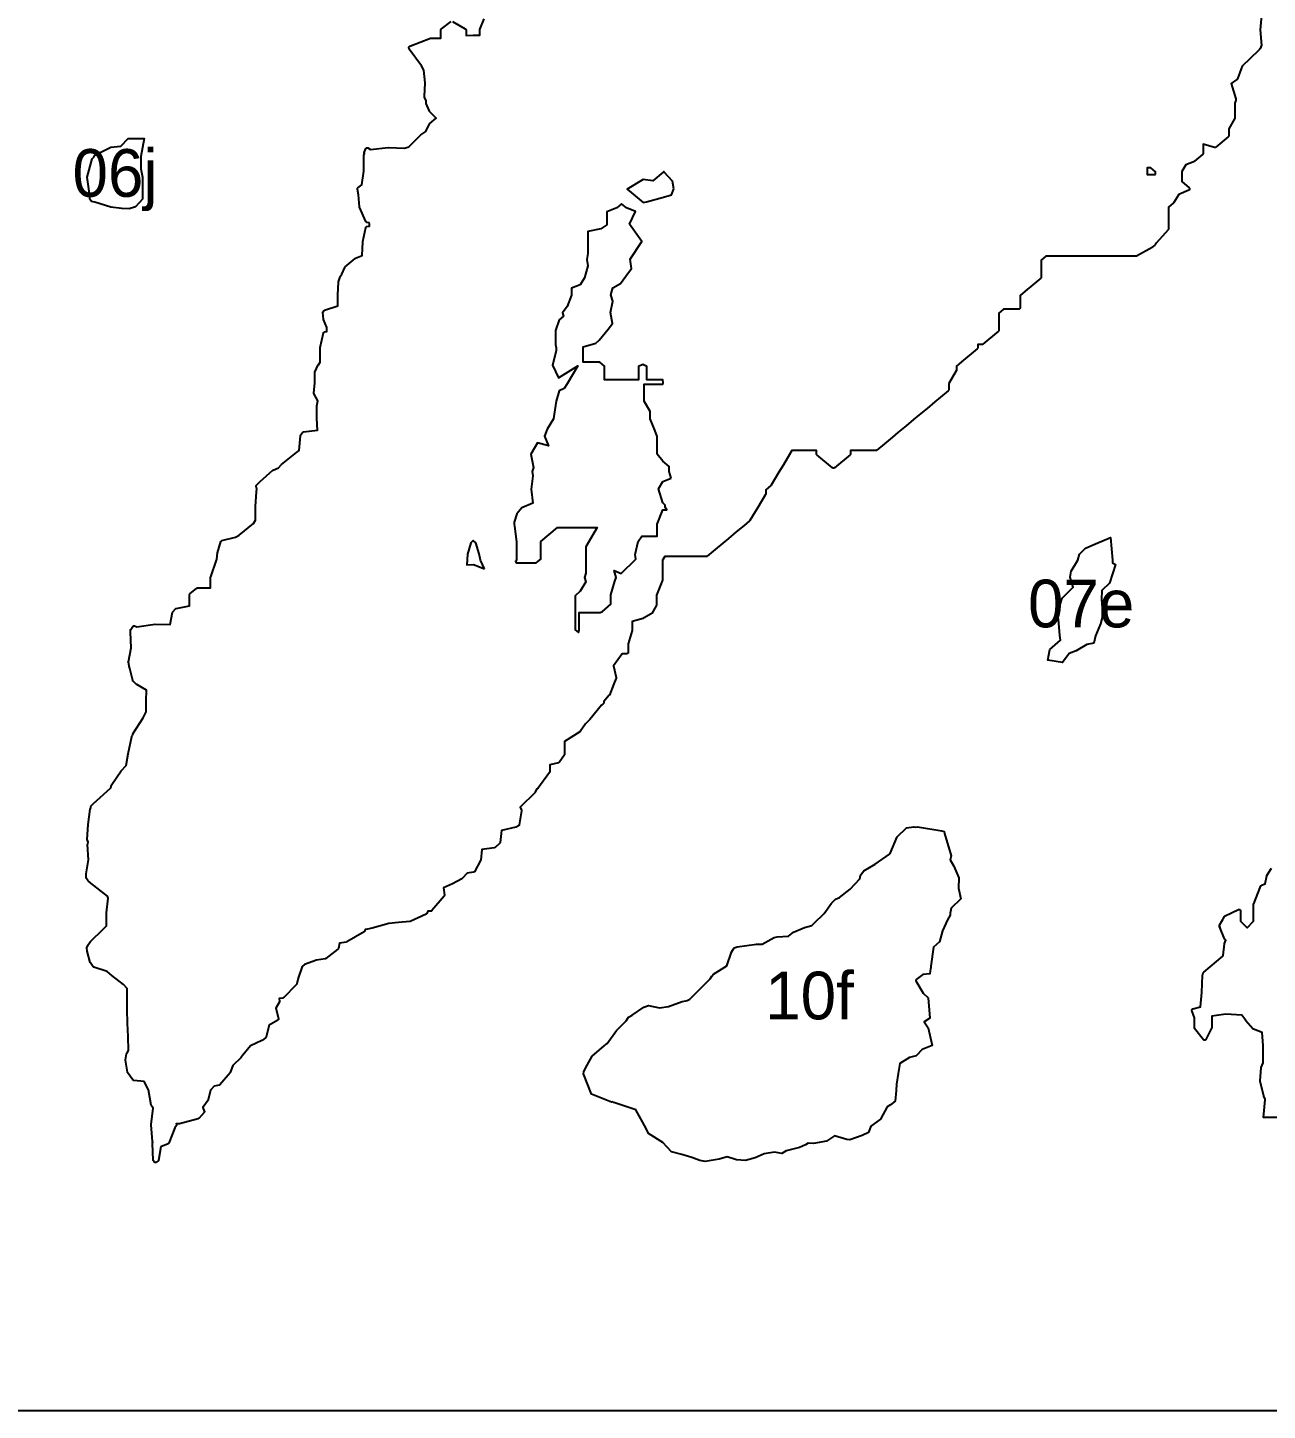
# Model space of a CAD drawing. Header units: millimetres. Extents: x 0 to 500, y 0 to 700.
# Drawn here: x 373.9 to 439, y 0 to 72.5 of the extents above; entities that cross this region are included whole.
import ezdxf
from ezdxf.enums import TextEntityAlignment as Align

# ---------------------------------------------------------------- set-up
doc = ezdxf.new("R2010")
doc.units = ezdxf.units.MM
for name, color, linetype in [('CORTE', 1, 'Continuous'), ('GRABADO', 5, 'Continuous'), ('HOJA', 8, 'Continuous')]:
    doc.layers.add(name, color=color, linetype=linetype)

msp = doc.modelspace()

# ---------------------------------------------------------------- linework, layer by layer
at = {"layer": 'CORTE'}
for points in [[(438.644, 73.188), (438.573, 72.414), (438.647, 71.606), (438.647, 71.598), (438.646, 71.59), (438.644, 71.582), (438.642, 71.576), (438.594, 71.457), (438.592, 71.453), (438.589, 71.447), (438.583, 71.439), (438.541, 71.396), (438.493, 71.334), (438.49, 71.331), (438.486, 71.327), (437.631, 70.52), (437.582, 70.379), (437.392, 69.841), (437.388, 69.832), (437.384, 69.826), (437.379, 69.82), (437.373, 69.814), (437.368, 69.81), (437.365, 69.807), (437.06, 69.604), (437.298, 68.808), (437.299, 68.803), (437.299, 68.798), (437.3, 68.793), (437.3, 68.707), (437.299, 68.701), (437.299, 68.697), (437.297, 68.689), (437.295, 68.682), (437.251, 68.572), (437.251, 67.781), (437.25, 67.774), (437.249, 67.766), (437.246, 67.757), (437.244, 67.751), (437.241, 67.747), (436.93, 67.225), (436.93, 66.854), (436.929, 66.847), (436.927, 66.837), (436.925, 66.829), (436.922, 66.823), (436.918, 66.815), (436.913, 66.808), (436.907, 66.802), (436.26, 66.263), (436.257, 66.26), (436.247, 66.253), (436.238, 66.25), (436.228, 66.246), (436.215, 66.245), (436.206, 66.245), (436.197, 66.246), (436.192, 66.247), (435.585, 66.415), (435.585, 65.928), (435.585, 65.921), (435.584, 65.915), (435.582, 65.909), (435.58, 65.902), (435.578, 65.898), (435.573, 65.888), (435.564, 65.877), (435.56, 65.873), (435.146, 65.529), (435.142, 65.525), (435.136, 65.522), (435.131, 65.519), (434.683, 65.333), (434.474, 64.983), (434.474, 64.455), (434.857, 64.133), (434.865, 64.125), (434.874, 64.111), (434.879, 64.098), (434.881, 64.087), (434.882, 64.078), (434.881, 64.068), (434.88, 64.061), (434.879, 64.055), (434.876, 64.05), (434.874, 64.044), (434.868, 64.034), (434.86, 64.024), (434.854, 64.019), (434.85, 64.016), (434.842, 64.011), (434.313, 63.789), (434.051, 63.355), (434.049, 63.351), (434.042, 63.342), (434.036, 63.337), (433.77, 63.116), (433.77, 61.976), (433.769, 61.968), (433.767, 61.958), (433.763, 61.949), (433.76, 61.944), (433.757, 61.939), (433.754, 61.934), (433.142, 61.253), (433.077, 61.144), (433.073, 61.139), (433.067, 61.132), (433.062, 61.128), (432.924, 61.012), (432.92, 61.009), (432.914, 61.005), (432.093, 60.55), (432.088, 60.547), (432.08, 60.544), (432.066, 60.541), (431.764, 60.541), (431.472, 60.541), (430.653, 60.541), (429.833, 60.541), (427.345, 60.541), (427.219, 60.437), (427.1, 60.337), (427.1, 59.443), (427.1, 59.438), (427.099, 59.432), (427.097, 59.424), (427.094, 59.415), (427.091, 59.41), (427.088, 59.404), (427.082, 59.396), (427.076, 59.39), (426.665, 59.045), (426.254, 58.705), (425.989, 58.484), (425.989, 57.834), (425.988, 57.829), (425.988, 57.824), (425.986, 57.816), (425.982, 57.806), (425.979, 57.799), (425.972, 57.788), (425.964, 57.781), (425.957, 57.775), (425.948, 57.77), (425.943, 57.768), (425.937, 57.765), (425.928, 57.763), (425.919, 57.761), (425.122, 57.761), (424.877, 57.558), (424.877, 56.664), (424.877, 56.657), (424.874, 56.645), (424.87, 56.634), (424.865, 56.625), (424.859, 56.617), (424.854, 56.612), (424.851, 56.61), (424.031, 55.926), (424.024, 55.92), (424.013, 55.915), (424.007, 55.913), (423.998, 55.91), (423.988, 55.909), (423.765, 55.909), (423.765, 55.737), (423.765, 55.733), (423.764, 55.725), (423.762, 55.719), (423.76, 55.712), (423.757, 55.705), (423.753, 55.699), (423.749, 55.694), (423.744, 55.687), (422.919, 55), (422.772, 54.878), (422.654, 54.779), (422.654, 54.568), (422.653, 54.561), (422.652, 54.553), (422.65, 54.547), (422.647, 54.538), (422.644, 54.532), (422.246, 53.867), (422.246, 53.54), (422.244, 53.529), (422.241, 53.517), (422.237, 53.509), (422.234, 53.503), (422.228, 53.496), (422.222, 53.49), (421.808, 53.147), (421.515, 52.903), (421.107, 52.561), (420.696, 52.221), (420.404, 51.977), (420.008, 51.645), (420.008, 51.644), (419.584, 51.294), (419.292, 51.051), (418.884, 50.708), (418.47, 50.366), (418.466, 50.363), (418.46, 50.36), (418.453, 50.356), (418.446, 50.354), (418.439, 50.352), (418.432, 50.351), (418.427, 50.351), (417.606, 50.351), (417.313, 50.351), (417.096, 50.351), (417.096, 50.18), (417.095, 50.174), (417.094, 50.167), (417.093, 50.161), (417.09, 50.154), (417.086, 50.145), (417.083, 50.14), (417.079, 50.135), (417.074, 50.129), (417.069, 50.124), (416.247, 49.44), (416.241, 49.436), (416.233, 49.431), (416.223, 49.427), (416.217, 49.426), (416.208, 49.424), (416.194, 49.424), (416.185, 49.426), (416.18, 49.427), (416.171, 49.431), (416.165, 49.434), (416.16, 49.436), (416.155, 49.44), (415.335, 50.123), (415.33, 50.128), (415.323, 50.135), (415.32, 50.14), (415.317, 50.145), (415.312, 50.155), (415.309, 50.167), (415.308, 50.174), (415.307, 50.18), (415.307, 50.351), (414.021, 50.351), (413.896, 50.143), (413.575, 49.607), (413.342, 49.217), (412.93, 48.533), (412.927, 48.528), (412.921, 48.521), (412.916, 48.517), (412.768, 48.394), (412.649, 48.294), (412.649, 48.079), (412.647, 48.068), (412.645, 48.062), (412.643, 48.055), (412.639, 48.049), (412.23, 47.364), (412.093, 47.136), (411.819, 46.681), (411.815, 46.675), (411.808, 46.667), (411.804, 46.664), (411.511, 46.419), (411.105, 46.079), (411.105, 46.078), (410.691, 45.736), (410.399, 45.493), (409.991, 45.15), (409.577, 44.808), (409.573, 44.805), (409.567, 44.801), (409.562, 44.799), (409.553, 44.795), (409.544, 44.793), (409.536, 44.793), (408.713, 44.793), (408.128, 44.793), (407.351, 44.793), (407.237, 44.603), (407.237, 43.57), (407.235, 43.56), (407.233, 43.553), (407.232, 43.549), (406.916, 42.757), (406.916, 42.232), (406.915, 42.223), (406.913, 42.213), (406.909, 42.202), (406.906, 42.197), (406.671, 41.804), (406.667, 41.799), (406.663, 41.794), (406.658, 41.789), (406.652, 41.784), (406.647, 41.78), (406.231, 41.55), (406.226, 41.547), (406.22, 41.545), (405.643, 41.386), (405.643, 40.913), (405.641, 40.903), (405.434, 40.209), (405.434, 39.761), (405.434, 39.757), (405.433, 39.752), (405.431, 39.742), (405.427, 39.732), (405.425, 39.728), (405.422, 39.724), (405.418, 39.717), (405.412, 39.711), (405.407, 39.706), (405.4, 39.701), (405.394, 39.698), (405.39, 39.695), (405.38, 39.692), (405.371, 39.69), (405.364, 39.689), (405.124, 39.689), (404.663, 39.05), (404.808, 38.446), (404.809, 38.442), (404.81, 38.436), (404.81, 38.425), (404.809, 38.418), (404.807, 38.411), (404.805, 38.404), (404.687, 38.111), (404.453, 37.525), (404.45, 37.518), (404.447, 37.513), (404.444, 37.509), (404.161, 37.18), (404.15, 37.111), (404.148, 37.106), (404.146, 37.1), (404.143, 37.092), (404.14, 37.087), (404.136, 37.081), (404.129, 37.074), (404.126, 37.071), (404.027, 36.989), (403.426, 36.236), (403.423, 36.234), (403.197, 36.008), (402.923, 35.609), (402.919, 35.603), (402.91, 35.594), (402.903, 35.589), (402.434, 35.297), (402.101, 35.089), (402.101, 34.427), (402.099, 34.418), (402.098, 34.413), (402.096, 34.406), (402.092, 34.398), (402.089, 34.393), (401.811, 33.988), (401.808, 33.984), (401.804, 33.979), (401.798, 33.974), (401.793, 33.97), (401.784, 33.964), (401.772, 33.96), (401.322, 33.866), (401.322, 33.505), (401.322, 33.498), (401.321, 33.492), (401.319, 33.485), (401.316, 33.477), (401.312, 33.47), (401.309, 33.465), (400.7, 32.619), (400.695, 32.613), (400.687, 32.605), (400.678, 32.598), (400.667, 32.593), (400.661, 32.591), (400.621, 32.58), (400.611, 32.553), (400.561, 32.429), (400.558, 32.423), (400.555, 32.419), (400.551, 32.411), (399.776, 31.637), (399.838, 31.48), (399.841, 31.474), (399.842, 31.467), (399.843, 31.461), (399.843, 31.456), (399.843, 31.448), (399.842, 31.442), (399.718, 30.715), (399.717, 30.71), (399.714, 30.701), (399.711, 30.693), (399.707, 30.687), (399.704, 30.683), (399.699, 30.677), (399.693, 30.671), (399.686, 30.666), (399.681, 30.663), (399.561, 30.599), (399.556, 30.597), (399.547, 30.594), (398.782, 30.42), (398.724, 29.796), (398.724, 29.792), (398.722, 29.779), (398.717, 29.768), (398.713, 29.762), (398.71, 29.757), (398.706, 29.753), (398.703, 29.749), (398.465, 29.534), (398.462, 29.532), (398.453, 29.525), (398.441, 29.52), (398.434, 29.518), (398.428, 29.517), (397.749, 29.422), (397.698, 28.866), (397.697, 28.86), (397.695, 28.852), (397.692, 28.845), (397.69, 28.842), (397.367, 28.258), (397.361, 28.251), (397.355, 28.243), (397.347, 28.238), (397.336, 28.23), (397.322, 28.226), (397.316, 28.225), (396.982, 28.178), (396.73, 27.899), (396.726, 27.894), (396.717, 27.888), (396.712, 27.884), (396.226, 27.614), (396.222, 27.612), (395.747, 27.414), (395.793, 27.03), (395.793, 27.023), (395.793, 27.016), (395.792, 27.009), (395.79, 27.001), (395.788, 26.995), (395.785, 26.988), (395.779, 26.979), (395.776, 26.975), (395.136, 26.213), (395.131, 26.208), (395.127, 26.205), (395.123, 26.201), (395.116, 26.197), (395.109, 26.194), (395.101, 26.191), (395.093, 26.19), (395.09, 26.189), (395.085, 26.189), (394.927, 26.189), (394.866, 26.061), (394.863, 26.056), (394.859, 26.05), (394.853, 26.043), (394.845, 26.036), (394.835, 26.03), (393.997, 25.642), (393.992, 25.641), (393.986, 25.639), (393.979, 25.638), (393.391, 25.583), (392.871, 25.535), (391.997, 25.292), (391.758, 25.242), (391.754, 25.242), (391.645, 25.23), (391.616, 25.144), (391.614, 25.139), (391.61, 25.131), (391.606, 25.126), (391.602, 25.121), (391.595, 25.114), (391.589, 25.109), (391.585, 25.106), (390.67, 24.573), (390.666, 24.571), (390.662, 24.569), (390.654, 24.566), (390.3, 24.507), (390.232, 24.223), (390.229, 24.214), (390.225, 24.206), (390.222, 24.201), (390.216, 24.193), (390.209, 24.187), (390.207, 24.185), (389.567, 23.7), (389.563, 23.698), (389.554, 23.692), (389.547, 23.69), (389.541, 23.688), (389.535, 23.687), (389.091, 23.62), (388.451, 23.382), (388.335, 23.275), (388.119, 22.674), (388.053, 22.375), (388.052, 22.368), (388.048, 22.36), (388.046, 22.356), (388.043, 22.351), (388.038, 22.343), (387.352, 21.645), (387.347, 21.64), (387.34, 21.635), (387.335, 21.632), (387.329, 21.629), (387.322, 21.626), (387.315, 21.625), (387.31, 21.623), (387.13, 21.607), (387.145, 21.471), (387.146, 21.465), (387.145, 21.458), (387.144, 21.45), (387.14, 21.436), (386.959, 21.105), (387.092, 20.555), (387.093, 20.549), (387.094, 20.541), (387.094, 20.534), (387.093, 20.529), (387.092, 20.522), (387.088, 20.51), (387.083, 20.499), (387.078, 20.493), (387.076, 20.49), (387.071, 20.484), (387.063, 20.478), (387.058, 20.474), (386.599, 20.202), (386.453, 19.594), (386.452, 19.588), (386.448, 19.579), (386.442, 19.569), (386.435, 19.56), (386.429, 19.554), (386.231, 19.405), (386.225, 19.401), (386.22, 19.398), (385.628, 19.129), (385.217, 18.64), (385.135, 18.526), (385.132, 18.521), (385.129, 18.518), (384.691, 18.093), (384.56, 17.73), (384.556, 17.721), (384.552, 17.715), (384.55, 17.713), (384.02, 17.082), (384.012, 17.074), (384.002, 17.068), (383.994, 17.063), (383.985, 17.06), (383.724, 16.998), (383.529, 16.796), (383.408, 16.29), (383.406, 16.285), (383.403, 16.277), (383.4, 16.271), (383.397, 16.267), (383.13, 15.895), (383.199, 15.702), (383.201, 15.697), (383.203, 15.687), (383.203, 15.679), (383.203, 15.675), (383.203, 15.667), (383.201, 15.657), (383.198, 15.648), (383.193, 15.637), (383.188, 15.632), (383.186, 15.629), (382.907, 15.318), (382.903, 15.315), (382.898, 15.31), (382.892, 15.306), (382.885, 15.302), (382.879, 15.3), (382.875, 15.298), (381.906, 15.03), (381.901, 15.029), (381.893, 15.028), (381.739, 15.028), (381.734, 15.028), (381.729, 15.029), (381.724, 15.03), (381.724, 15.03), (381.726, 15.028), (381.731, 15.021), (381.735, 15.013), (381.739, 15.005), (381.741, 14.997), (381.743, 14.986), (381.743, 14.974), (381.741, 14.964), (381.738, 14.954), (381.734, 14.945), (381.662, 14.825), (381.342, 14.024), (381.34, 14.018), (381.336, 14.013), (381.331, 14.006), (381.325, 14), (381.323, 13.998), (381.318, 13.993), (381.308, 13.987), (380.912, 13.822), (380.806, 13.115), (380.805, 13.108), (380.803, 13.102), (380.801, 13.097), (380.797, 13.09), (380.793, 13.084), (380.788, 13.077), (380.783, 13.072), (380.778, 13.068), (380.77, 13.063), (380.661, 13.007), (380.658, 13.006), (380.65, 13.003), (380.636, 13), (380.625, 13), (380.618, 13.001), (380.611, 13.002), (380.598, 13.006), (380.589, 13.012), (380.585, 13.015), (380.579, 13.02), (380.574, 13.024), (380.569, 13.031), (380.565, 13.036), (380.533, 13.092), (380.531, 13.096), (380.528, 13.103), (380.526, 13.11), (380.524, 13.118), (380.524, 13.124), (380.485, 13.995), (380.485, 13.999), (380.486, 14.005), (380.487, 14.01), (380.496, 14.055), (380.489, 14.098), (380.488, 14.102), (380.42, 14.978), (380.42, 14.983), (380.421, 14.987), (380.522, 15.857), (380.52, 15.859), (380.431, 15.978), (380.428, 15.982), (380.426, 15.986), (380.423, 15.992), (380.42, 16.001), (380.419, 16.007), (380.282, 16.809), (380.055, 17.25), (379.508, 17.3), (379.5, 17.302), (379.49, 17.305), (379.483, 17.308), (379.476, 17.312), (379.466, 17.32), (379.46, 17.327), (379.457, 17.33), (379.179, 17.717), (379.175, 17.723), (379.171, 17.732), (379.168, 17.742), (379.068, 18.363), (379.068, 18.369), (379.068, 18.378), (379.068, 18.384), (379.125, 18.7), (379.127, 18.706), (379.129, 18.713), (379.131, 18.718), (379.134, 18.723), (379.229, 18.882), (379.201, 19.609), (379.174, 20.312), (379.165, 20.536), (379.156, 20.776), (379.156, 22.123), (378.961, 22.336), (378.359, 22.81), (378.099, 23.026), (377.41, 23.247), (377.403, 23.25), (377.397, 23.253), (377.392, 23.256), (377.383, 23.262), (377.377, 23.269), (377.374, 23.273), (377.232, 23.471), (377.229, 23.475), (377.228, 23.478), (377.224, 23.485), (377.222, 23.492), (377.057, 24.089), (377.056, 24.092), (377.055, 24.097), (377.044, 24.241), (377.044, 24.246), (377.044, 24.253), (377.045, 24.259), (377.046, 24.263), (377.085, 24.383), (377.086, 24.387), (377.09, 24.395), (377.093, 24.401), (377.234, 24.602), (377.238, 24.607), (377.242, 24.611), (377.884, 25.223), (378.064, 25.422), (378.064, 26.099), (378.064, 26.103), (378.163, 26.873), (378.115, 26.975), (377.247, 27.66), (377.107, 27.777), (377.102, 27.781), (377.097, 27.788), (377.013, 27.908), (377.01, 27.912), (377.007, 27.919), (377.003, 27.926), (377.001, 27.936), (377, 27.942), (377, 27.947), (377, 28.135), (377, 28.138), (377, 28.142), (377.127, 28.88), (377.081, 29.685), (377.081, 29.691), (377.082, 29.697), (377.083, 29.703), (377.11, 29.798), (377.066, 29.906), (377.062, 29.912), (377.06, 29.923), (377.059, 29.93), (377.059, 29.938), (377.113, 30.735), (377.113, 30.737), (377.221, 31.545), (377.222, 31.552), (377.223, 31.556), (377.252, 31.64), (377.252, 31.657), (377.252, 31.662), (377.253, 31.669), (377.257, 31.683), (377.264, 31.695), (377.27, 31.703), (377.386, 31.828), (377.388, 31.83), (378.273, 32.634), (378.293, 32.657), (378.335, 32.807), (378.34, 32.817), (378.344, 32.824), (378.841, 33.55), (378.845, 33.554), (379.103, 33.829), (379.204, 34.445), (379.204, 34.447), (379.4, 35.341), (379.403, 35.352), (379.407, 35.36), (379.425, 35.39), (379.426, 35.396), (379.447, 35.47), (379.45, 35.479), (379.454, 35.485), (379.99, 36.323), (380.145, 36.645), (380.145, 37.215), (380.177, 37.784), (379.657, 38.074), (379.653, 38.076), (379.647, 38.08), (379.643, 38.083), (379.464, 38.254), (379.46, 38.258), (379.457, 38.262), (379.453, 38.268), (379.45, 38.275), (379.447, 38.282), (379.445, 38.288), (379.294, 38.919), (379.252, 39.046), (379.251, 39.051), (379.216, 39.244), (379.215, 39.25), (379.215, 39.26), (379.216, 39.268), (379.362, 39.998), (379.321, 40.815), (379.321, 40.819), (379.326, 40.925), (379.327, 40.93), (379.328, 40.936), (379.33, 40.943), (379.332, 40.949), (379.336, 40.956), (379.34, 40.962), (379.343, 40.966), (379.39, 41.02), (379.457, 41.122), (379.461, 41.126), (379.467, 41.133), (379.477, 41.14), (379.482, 41.143), (379.485, 41.145), (379.494, 41.149), (379.506, 41.151), (379.517, 41.152), (379.529, 41.151), (379.537, 41.15), (379.542, 41.148), (379.658, 41.106), (380.619, 41.249), (380.624, 41.249), (380.631, 41.249), (381.403, 41.226), (381.536, 41.863), (381.537, 41.867), (381.539, 41.873), (381.543, 41.882), (381.547, 41.888), (381.55, 41.892), (381.684, 42.043), (381.688, 42.047), (381.7, 42.057), (381.709, 42.062), (381.713, 42.063), (381.72, 42.066), (381.726, 42.068), (382.421, 42.204), (382.421, 42.776), (382.422, 42.787), (382.426, 42.799), (382.43, 42.806), (382.434, 42.813), (382.442, 42.824), (382.448, 42.829), (382.803, 43.125), (382.808, 43.129), (382.819, 43.136), (382.824, 43.138), (382.831, 43.141), (382.838, 43.142), (382.843, 43.143), (382.85, 43.143), (383.533, 43.143), (383.533, 43.7), (383.533, 43.708), (383.535, 43.718), (383.839, 44.605), (383.841, 44.608), (383.843, 44.613), (383.846, 44.618), (383.861, 44.641), (383.861, 44.645), (383.861, 44.653), (383.89, 44.977), (383.891, 44.984), (384.068, 45.574), (384.07, 45.579), (384.074, 45.586), (384.077, 45.592), (384.081, 45.597), (384.087, 45.604), (384.095, 45.611), (384.1, 45.614), (384.107, 45.618), (384.114, 45.621), (384.119, 45.622), (384.829, 45.804), (385.034, 45.91), (385.775, 46.527), (385.886, 46.689), (385.886, 47.406), (385.943, 48.19), (385.943, 48.193), (385.961, 48.325), (385.926, 48.469), (385.925, 48.476), (385.924, 48.484), (385.924, 48.489), (385.925, 48.495), (385.927, 48.506), (385.929, 48.512), (385.931, 48.518), (385.937, 48.529), (385.943, 48.535), (385.946, 48.538), (386.137, 48.722), (386.796, 49.313), (386.801, 49.318), (386.807, 49.321), (386.811, 49.323), (387.098, 49.447), (387.242, 49.616), (387.246, 49.621), (387.252, 49.626), (388.035, 50.241), (388.179, 50.354), (388.238, 51.116), (388.239, 51.124), (388.242, 51.135), (388.246, 51.144), (388.25, 51.15), (388.35, 51.294), (388.354, 51.299), (388.359, 51.303), (388.365, 51.309), (388.374, 51.315), (388.379, 51.317), (388.386, 51.32), (388.393, 51.322), (388.397, 51.323), (389.14, 51.426), (389.107, 52.029), (389.107, 52.031), (389.107, 52.68), (389.107, 52.685), (389.108, 52.689), (389.156, 52.95), (388.954, 53.347), (388.951, 53.357), (388.949, 53.364), (388.948, 53.375), (388.992, 53.891), (388.992, 54.436), (388.992, 54.443), (388.994, 54.451), (388.996, 54.459), (388.999, 54.465), (389.178, 54.846), (389.179, 54.85), (389.182, 54.854), (389.27, 54.984), (389.27, 55.742), (389.271, 55.75), (389.272, 55.757), (389.45, 56.519), (389.452, 56.527), (389.457, 56.536), (389.463, 56.546), (389.472, 56.556), (389.481, 56.562), (389.484, 56.564), (389.49, 56.568), (389.5, 56.571), (389.509, 56.573), (389.623, 56.587), (389.623, 56.666), (389.623, 56.798), (389.452, 57.224), (389.45, 57.23), (389.448, 57.238), (389.448, 57.242), (389.416, 57.587), (389.416, 57.593), (389.416, 57.602), (389.418, 57.61), (389.419, 57.614), (389.421, 57.621), (389.426, 57.63), (389.428, 57.634), (389.462, 57.682), (389.466, 57.688), (389.473, 57.695), (389.479, 57.699), (389.486, 57.704), (389.493, 57.707), (389.497, 57.709), (390.202, 57.944), (390.202, 58.521), (390.24, 59.185), (390.241, 59.188), (390.242, 59.196), (390.326, 59.467), (390.328, 59.473), (390.332, 59.482), (390.412, 59.61), (390.565, 59.959), (390.568, 59.965), (390.576, 59.976), (390.583, 59.984), (391.119, 60.431), (391.129, 60.438), (391.485, 60.58), (391.511, 61.304), (391.512, 61.309), (391.512, 61.312), (391.673, 62.047), (391.674, 62.052), (391.677, 62.06), (391.681, 62.069), (391.689, 62.079), (391.695, 62.085), (391.7, 62.089), (391.704, 62.092), (391.714, 62.099), (391.729, 62.103), (391.871, 62.123), (391.871, 62.218), (391.856, 62.303), (391.736, 62.317), (391.731, 62.318), (391.721, 62.32), (391.715, 62.323), (391.71, 62.325), (391.702, 62.33), (391.695, 62.336), (391.689, 62.342), (391.683, 62.35), (391.68, 62.356), (391.678, 62.359), (391.341, 63.121), (391.339, 63.126), (391.337, 63.134), (391.335, 63.142), (391.297, 63.755), (391.231, 64.065), (391.23, 64.07), (391.23, 64.078), (391.231, 64.087), (391.232, 64.097), (391.236, 64.106), (391.24, 64.116), (391.246, 64.124), (391.251, 64.129), (391.257, 64.135), (391.468, 64.292), (391.576, 65.009), (391.576, 65.853), (391.576, 65.858), (391.577, 65.864), (391.578, 65.871), (391.599, 65.937), (391.593, 65.988), (391.593, 65.992), (391.593, 66.002), (391.594, 66.011), (391.597, 66.02), (391.678, 66.193), (391.68, 66.198), (391.685, 66.205), (391.691, 66.213), (391.696, 66.217), (391.699, 66.219), (391.707, 66.226), (391.717, 66.23), (391.726, 66.234), (391.741, 66.236), (391.75, 66.236), (391.765, 66.234), (391.774, 66.23), (391.78, 66.227), (391.923, 66.141), (392.853, 66.246), (392.859, 66.246), (393.707, 66.214), (393.928, 66.288), (394.551, 66.91), (394.556, 66.915), (394.562, 66.919), (394.813, 67.083), (395.013, 67.487), (395.017, 67.495), (395.026, 67.505), (395.031, 67.51), (395.364, 67.788), (395.026, 68.126), (395.023, 68.13), (395.018, 68.136), (395.013, 68.144), (395.011, 68.149), (394.846, 68.548), (394.845, 68.553), (394.843, 68.558), (394.842, 68.565), (394.842, 68.569), (394.838, 68.693), (394.756, 68.894), (394.753, 68.902), (394.75, 68.915), (394.75, 68.923), (394.786, 69.634), (394.719, 70.299), (394.601, 70.522), (393.951, 71.408), (393.947, 71.414), (393.943, 71.422), (393.941, 71.426), (393.938, 71.435), (393.932, 71.475), (393.931, 71.48), (393.931, 71.493), (393.932, 71.501), (393.933, 71.505), (393.935, 71.514), (393.939, 71.523), (393.944, 71.531), (393.95, 71.539), (393.958, 71.546), (393.966, 71.552), (393.972, 71.555), (393.977, 71.557), (395.057, 71.981), (395.061, 71.982), (395.066, 71.983), (395.075, 71.985), (395.611, 71.985), (395.611, 72.417), (395.612, 72.424), (395.613, 72.43), (395.615, 72.437), (395.618, 72.446), (395.623, 72.455), (395.629, 72.463), (395.637, 72.471), (395.641, 72.474), (396.146, 72.851)], [(396.221, 72.862), (396.891, 72.48), (396.895, 72.478), (396.903, 72.472), (396.912, 72.462), (396.921, 72.448), (396.926, 72.435), (396.928, 72.425), (396.929, 72.417), (396.929, 72.119), (397.302, 72.141), (397.646, 72.141), (397.646, 72.414), (397.646, 72.421), (397.648, 72.43), (397.65, 72.437), (397.652, 72.442), (397.886, 72.988)], [(445.2, 15.361), (438.762, 15.361), (438.762, 15.361), (438.847, 16.293), (438.84, 16.339), (438.775, 16.465), (438.772, 16.471), (438.77, 16.476), (438.578, 17.276), (438.578, 17.282), (438.577, 17.287), (438.577, 17.292), (438.632, 17.976), (438.633, 17.98), (438.634, 17.989), (438.731, 18.23), (438.731, 19.14), (438.692, 19.816), (438.224, 19.998), (438.219, 20), (438.21, 20.005), (438.204, 20.01), (438.2, 20.013), (438.196, 20.018), (437.834, 20.44), (437.832, 20.442), (437.618, 20.727), (436.783, 20.785), (436.04, 20.682), (436.04, 20.063), (436.039, 20.053), (436.036, 20.041), (435.734, 19.455), (435.728, 19.444), (435.72, 19.436), (435.715, 19.432), (435.704, 19.425), (435.695, 19.421), (435.69, 19.42), (435.684, 19.418), (435.677, 19.417), (435.669, 19.416), (435.661, 19.417), (435.656, 19.417), (435.646, 19.419), (435.638, 19.423), (435.632, 19.426), (435.625, 19.43), (435.62, 19.434), (435.615, 19.439), (435.611, 19.443), (435.146, 20.024), (435.143, 20.029), (435.137, 20.039), (435.134, 20.051), (435.132, 20.061), (435.132, 20.597), (435.003, 20.972), (435.002, 20.976), (435, 20.985), (435, 20.999), (435.001, 21.004), (435.001, 21.009), (435.004, 21.018), (435.008, 21.028), (435.011, 21.034), (435.014, 21.038), (435.02, 21.046), (435.029, 21.054), (435.038, 21.06), (435.044, 21.063), (435.051, 21.065), (435.055, 21.067), (435.46, 21.169), (435.525, 21.926), (435.563, 22.828), (435.564, 22.835), (435.566, 22.843), (435.568, 22.848), (435.575, 22.867), (435.576, 22.873), (435.577, 22.877), (435.596, 22.951), (435.597, 22.956), (435.601, 22.965), (435.606, 22.975), (435.614, 22.984), (435.619, 22.989), (436.623, 23.826), (436.644, 23.855), (436.706, 24.465), (436.707, 24.471), (436.709, 24.479), (436.71, 24.483), (436.785, 24.67), (436.741, 24.697), (436.734, 24.701), (436.727, 24.708), (436.723, 24.713), (436.717, 24.72), (436.713, 24.727), (436.711, 24.732), (436.45, 25.385), (436.483, 25.261), (436.447, 25.395), (436.445, 25.41), (436.446, 25.42), (436.447, 25.423), (436.45, 25.434), (436.453, 25.443), (436.571, 25.662), (436.616, 25.746), (436.716, 25.912), (436.719, 25.918), (436.725, 25.924), (436.729, 25.928), (436.734, 25.933), (436.742, 25.938), (436.748, 25.941), (437.443, 26.272), (437.447, 26.273), (437.452, 26.275), (437.462, 26.277), (437.467, 26.278), (437.472, 26.278), (437.483, 26.277), (437.492, 26.275), (437.503, 26.272), (437.512, 26.267), (437.514, 26.265), (437.52, 26.262), (437.526, 26.255), (437.531, 26.25), (437.537, 26.242), (437.542, 26.232), (437.544, 26.225), (437.546, 26.218), (437.547, 26.208), (437.547, 26.203), (437.547, 25.657), (437.892, 25.313), (438.236, 25.657), (438.236, 26.203), (438.236, 26.553), (438.236, 26.557), (438.238, 26.568), (438.24, 26.575), (438.241, 26.579), (438.451, 27.105), (438.613, 27.509), (438.614, 27.511), (438.618, 27.52), (438.628, 27.532), (438.636, 27.538), (438.642, 27.542), (438.648, 27.546), (438.654, 27.548), (438.838, 27.619), (438.931, 28.035), (438.933, 28.042), (438.936, 28.049), (438.938, 28.053), (439.174, 28.446)]]:
    msp.add_lwpolyline(points, dxfattribs=at)
for points in [[(379.254, 63.027), (378.869, 63.05), (378.302, 63.121), (377.463, 63.387), (377.379, 63.404), (377.285, 63.418), (377.192, 63.542), (377.192, 63.712), (377.057, 64.683), (377.324, 65.645), (377.404, 65.741), (377.456, 65.846), (378.297, 66.267), (378.829, 66.32), (379.213, 66.715), (380.044, 66.715), (379.871, 65.783), (379.871, 65.136), (379.965, 64.686), (379.965, 63.538), (379.596, 63.129), (379.254, 63.027)], [(407.835, 64.084), (407.757, 64.474), (407.321, 64.959), (407.3, 64.995), (407.265, 64.951), (406.728, 64.502), (406.213, 64.564), (405.379, 64.067), (406.218, 63.367), (406.386, 63.396), (407.288, 63.646), (407.706, 63.762), (407.835, 64.084)], [(433.093, 64.835), (433.093, 64.969), (432.975, 65.068), (432.849, 65.172), (432.658, 65.172), (432.658, 64.835), (433.093, 64.835)], [(407.685, 48.909), (407.584, 49.245), (407.584, 49.512), (407.255, 49.787), (406.96, 50.156), (406.96, 51.094), (406.828, 51.423), (406.589, 52.02), (406.589, 52.404), (406.269, 52.94), (406.269, 53.84), (407.255, 53.84), (407.273, 53.894), (407.245, 54.056), (406.414, 54.056), (406.414, 54.764), (406.197, 54.855), (405.979, 54.764), (405.979, 54.056), (404.191, 54.056), (404.191, 54.779), (403.946, 54.982), (403.079, 54.982), (403.079, 55.797), (403.732, 55.979), (403.92, 56.135), (404.383, 56.713), (404.619, 57.008), (404.501, 57.593), (404.622, 58.194), (404.525, 58.519), (404.636, 58.892), (405.034, 59.113), (405.305, 59.489), (405.599, 59.898), (405.534, 60.39), (406.151, 61.315), (405.501, 62.217), (405.821, 62.884), (405.338, 63.086), (405.085, 63.297), (404.832, 63.086), (404.322, 62.873), (404.322, 62.183), (404.002, 61.983), (403.323, 61.842), (403.323, 60.686), (403.26, 60.372), (403.325, 60.046), (403.137, 59.415), (402.914, 59.043), (402.469, 58.859), (402.469, 58.505), (402.228, 57.899), (401.996, 57.577), (402.04, 57.394), (401.814, 57.206), (401.625, 56.654), (401.625, 55.913), (401.65, 55.746), (401.65, 55.585), (401.467, 54.822), (401.782, 54.167), (402.793, 54.798), (402.226, 53.849), (402.076, 53.599), (401.812, 53.489), (401.649, 52.945), (401.545, 52.256), (401.508, 52.009), (401.189, 51.477), (401.041, 51.108), (401.247, 50.593), (400.674, 50.753), (400.323, 50.168), (400.464, 49.462), (400.401, 49.25), (400.435, 49.024), (400.352, 48.329), (400.44, 47.588), (399.847, 47.341), (399.594, 47.024), (399.448, 46.598), (399.461, 46.485), (399.474, 46.379), (399.573, 45.555), (399.573, 44.637), (399.558, 44.589), (399.52, 44.538), (399.569, 44.455), (399.82, 44.455), (400.612, 44.455), (400.856, 44.659), (400.856, 45.585), (401.723, 46.308), (402.043, 46.308), (402.862, 46.308), (403.813, 46.308), (403.337, 45.512), (403.211, 45.301), (403.211, 43.915), (403.146, 43.697), (403.217, 43.459), (402.92, 42.965), (402.644, 42.736), (402.644, 40.953), (402.823, 40.805), (402.86, 40.929), (402.86, 41.859), (403.959, 41.859), (404.081, 41.91), (404.528, 42.282), (404.528, 42.782), (404.74, 43.491), (404.801, 43.697), (404.694, 44.056), (405.068, 43.9), (405.84, 44.65), (405.799, 44.894), (405.963, 45.582), (406.158, 45.853), (406.96, 45.853), (406.96, 46.491), (407.258, 47.234), (407.469, 47.234), (407.38, 47.382), (407.38, 47.49), (407.243, 47.603), (407.021, 48.339), (407.257, 48.732), (407.685, 48.909)], [(429.86, 40.251), (429.484, 40.175), (428.929, 39.836), (428.562, 39.707), (428.211, 39.232), (427.45, 39.346), (427.543, 39.917), (428.103, 40.394), (428.081, 40.639), (428.001, 41.511), (427.951, 41.81), (428.021, 42.04), (428.195, 42.61), (428.503, 42.918), (428.766, 43.182), (428.616, 43.705), (428.667, 44.019), (429.022, 44.596), (429.101, 44.911), (429.412, 45.222), (429.941, 45.45), (430.724, 45.785), (430.832, 44.601), (430.844, 44.46), (430.989, 44.378), (430.673, 43.394), (430.283, 43.004), (430.26, 42.548), (430.3, 42.1), (430.29, 41.597), (430.206, 41.262), (429.937, 40.632), (429.86, 40.251)], [(397.889, 44.152), (397.682, 44.601), (397.621, 44.931), (397.448, 45.507), (397.306, 45.626), (397.177, 45.509), (397.013, 44.915), (396.989, 44.618), (396.968, 44.355), (397.316, 44.375), (397.889, 44.152)], [(418.041, 14.583), (417.704, 14.413), (417.053, 14.184), (416.905, 14.211), (416.258, 14.396), (415.835, 14.12), (415.148, 14.002), (414.873, 14.014), (414.736, 13.922), (414.414, 13.784), (413.715, 13.622), (413.487, 13.482), (413.111, 13.541), (412.559, 13.458), (412.09, 13.242), (411.585, 13.105), (411.119, 13.138), (410.627, 13.305), (410.209, 13.183), (409.48, 13.055), (409.197, 13.114), (408.779, 13.265), (408.253, 13.424), (407.708, 13.562), (407.259, 14.043), (406.495, 14.517), (406.385, 14.786), (406.099, 15.291), (405.833, 15.762), (404.941, 16.07), (404.673, 16.151), (404.63, 16.186), (404.567, 16.175), (403.507, 16.589), (403.093, 17.65), (403.11, 17.754), (403.193, 17.948), (403.547, 18.581), (404.173, 19.124), (404.26, 19.2), (404.329, 19.252), (404.818, 19.932), (405.325, 20.439), (405.451, 20.624), (405.641, 20.722), (406.255, 21.157), (406.499, 21.236), (407.077, 21.112), (407.553, 21.19), (408.265, 21.44), (408.45, 21.474), (408.531, 21.505), (408.667, 21.578), (409.734, 22.645), (409.826, 22.775), (409.907, 22.889), (410.602, 23.315), (410.856, 24.038), (410.954, 24.209), (410.992, 24.256), (411.042, 24.284), (411.148, 24.322), (412.161, 24.458), (412.468, 24.461), (413.099, 24.8), (413.249, 24.847), (413.85, 24.868), (414.107, 25.087), (414.677, 25.332), (415.071, 25.44), (415.193, 25.548), (415.713, 26.067), (416.089, 26.608), (416.311, 26.809), (416.511, 26.906), (417.074, 27.34), (417.576, 27.887), (417.617, 28.066), (417.802, 28.305), (418.396, 28.656), (419.139, 29.182), (419.162, 29.199), (419.171, 29.212), (419.546, 30.084), (420.023, 30.561), (420.42, 30.618), (420.506, 30.6), (420.6, 30.613), (421.885, 30.399), (422.005, 30.371), (422.032, 30.255), (422.366, 29.084), (422.314, 28.876), (422.519, 28.542), (422.77, 27.932), (422.76, 27.4), (422.873, 26.834), (422.379, 26.34), (422.327, 26.081), (422.33, 25.984), (422.18, 25.729), (421.913, 25.162), (421.768, 24.583), (421.446, 24.305), (421.303, 23.303), (421.31, 23.222), (421.285, 23.175), (421.259, 22.905), (420.887, 22.864), (420.532, 22.593), (420.52, 22.533), (420.906, 21.89), (421.164, 21.632), (421.261, 20.566), (420.95, 20.389), (421.166, 20.059), (421.376, 19.146), (420.861, 18.925), (420.538, 18.602), (420.189, 18.515), (419.679, 18.203), (419.592, 17.665), (419.502, 17.115), (419.495, 16.777), (419.433, 16.223), (419.192, 16.029), (419.024, 15.921), (418.662, 15.274), (418.165, 14.9), (418.041, 14.583)]]:
    msp.add_lwpolyline(points, close=True, dxfattribs=at)
at = {"layer": 'HOJA'}
msp.add_lwpolyline([(0, 0), (500, 0), (500, 700), (0, 700)], close=True, dxfattribs=at)

# ---------------------------------------------------------------- texts
at = {"layer": 'GRABADO'}
for s, p in [('06j', (378.519, 64.911)), ('07e', (429.194, 42.324)), ('10f', (414.943, 21.761))]:
    msp.add_text(s, height=2.5, dxfattribs=at).set_placement(p, align=Align.MIDDLE_CENTER)

doc.saveas('drawing.dxf')
